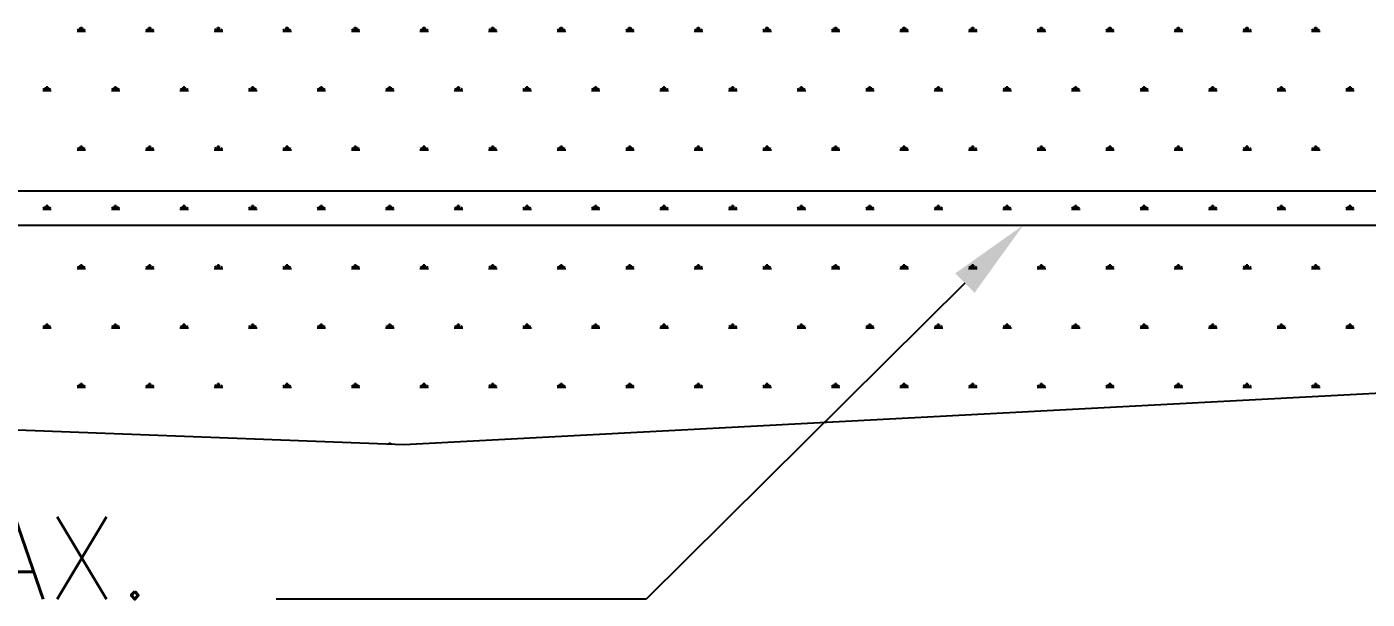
# Model space of a CAD drawing. Extents: x 0 to 23.8, y 0 to 31.4.
# Drawn here: x 8.251 to 13.137, y 14.822 to 16.909 of the extents above; entities that cross this region are included whole.
import ezdxf
from ezdxf.enums import TextEntityAlignment as Align

# ---------------------------------------------------------------- set-up
doc = ezdxf.new("R2010")
doc.units = 0
doc.header["$LTSCALE"] = 0.39999
doc.header["$MEASUREMENT"] = 0
doc.layers.get('0').update_dxf_attribs({"linetype": 'CONTINUOUS'})
doc.layers.add('DIM-TXT', color=7, linetype='CONTINUOUS')
doc.layers.add('STRCTR', color=7, linetype='CONTINUOUS')
doc.styles.add('ROMANS', font='romans', dxfattribs={"height": 0.3})

# ---------------------------------------------------------------- blocks, each defined once
blk = doc.blocks.new('*X1')
at = {"color": 0, "linetype": 'CONTINUOUS'}
for p, q in [((6.5, 17.3205), (6.5312, 17.3205)), ((6.5078, 17.3205), (6.5028, 17.3292)), ((6.5117, 17.3205), (6.5117, 17.333)), ((6.5156, 17.3205), (6.5156, 17.3361)), ((6.5195, 17.3205), (6.5195, 17.333)), ((6.5234, 17.3205), (6.5284, 17.3292)), ((6.75, 17.3205), (6.7812, 17.3205)), ((6.7578, 17.3205), (6.7528, 17.3292)), ((6.7617, 17.3205), (6.7617, 17.333)), ((6.7656, 17.3205), (6.7656, 17.3361)), ((6.7695, 17.3205), (6.7695, 17.333)), ((6.7734, 17.3205), (6.7784, 17.3292)), ((7, 17.3205), (7.0312, 17.3205)), ((7.0078, 17.3205), (7.0028, 17.3292)), ((7.0117, 17.3205), (7.0117, 17.333)), ((7.0156, 17.3205), (7.0156, 17.3361)), ((7.0195, 17.3205), (7.0195, 17.333)), ((7.0234, 17.3205), (7.0284, 17.3292)), ((7.25, 17.3205), (7.2812, 17.3205)), ((7.2578, 17.3205), (7.2528, 17.3292)), ((7.2617, 17.3205), (7.2617, 17.333)), ((7.2656, 17.3205), (7.2656, 17.3361)), ((7.2695, 17.3205), (7.2695, 17.333)), ((7.2734, 17.3205), (7.2784, 17.3292)), ((7.5, 17.3205), (7.5312, 17.3205)), ((7.5078, 17.3205), (7.5028, 17.3292)), ((7.5117, 17.3205), (7.5117, 17.333)), ((7.5156, 17.3205), (7.5156, 17.3361)), ((7.5195, 17.3205), (7.5195, 17.333)), ((7.5234, 17.3205), (7.5284, 17.3292)), ((7.75, 17.3205), (7.7812, 17.3205)), ((7.7578, 17.3205), (7.7528, 17.3292)), ((7.7617, 17.3205), (7.7617, 17.333)), ((7.7656, 17.3205), (7.7656, 17.3361)), ((7.7695, 17.3205), (7.7695, 17.333)), ((7.7734, 17.3205), (7.7784, 17.3292)), ((8, 17.3205), (8.0312, 17.3205)), ((8.0078, 17.3205), (8.0028, 17.3292)), ((8.0117, 17.3205), (8.0117, 17.333)), ((8.0156, 17.3205), (8.0156, 17.3361)), ((8.0195, 17.3205), (8.0195, 17.333)), ((8.0234, 17.3205), (8.0284, 17.3292)), ((8.25, 17.3205), (8.2812, 17.3205)), ((8.2578, 17.3205), (8.2528, 17.3292)), ((8.2617, 17.3205), (8.2617, 17.333)), ((8.2656, 17.3205), (8.2656, 17.3361)), ((8.2695, 17.3205), (8.2695, 17.333)), ((8.2734, 17.3205), (8.2784, 17.3292)), ((8.5, 17.3205), (8.5312, 17.3205)), ((8.5078, 17.3205), (8.5028, 17.3292)), ((8.5117, 17.3205), (8.5117, 17.333)), ((8.5156, 17.3205), (8.5156, 17.3361)), ((8.5195, 17.3205), (8.5195, 17.333)), ((8.5234, 17.3205), (8.5284, 17.3292)), ((8.75, 17.3205), (8.7812, 17.3205)), ((8.7578, 17.3205), (8.7528, 17.3292)), ((8.7617, 17.3205), (8.7617, 17.333)), ((8.7656, 17.3205), (8.7656, 17.3361)), ((8.7695, 17.3205), (8.7695, 17.333)), ((8.7734, 17.3205), (8.7784, 17.3292)), ((9, 17.3205), (9.0312, 17.3205)), ((9.0078, 17.3205), (9.0028, 17.3292)), ((9.0117, 17.3205), (9.0117, 17.333)), ((9.0156, 17.3205), (9.0156, 17.3361)), ((9.0195, 17.3205), (9.0195, 17.333)), ((9.0234, 17.3205), (9.0284, 17.3292)), ((9.25, 17.3205), (9.2812, 17.3205)), ((9.2578, 17.3205), (9.2528, 17.3292)), ((9.2617, 17.3205), (9.2617, 17.333)), ((9.2656, 17.3205), (9.2656, 17.3361)), ((9.2695, 17.3205), (9.2695, 17.333)), ((9.2734, 17.3205), (9.2784, 17.3292)), ((9.5, 17.3205), (9.5312, 17.3205)), ((9.5078, 17.3205), (9.5028, 17.3292)), ((9.5117, 17.3205), (9.5117, 17.333)), ((9.5156, 17.3205), (9.5156, 17.3361)), ((9.5195, 17.3205), (9.5195, 17.333)), ((9.5234, 17.3205), (9.5284, 17.3292)), ((9.75, 17.3205), (9.7812, 17.3205)), ((9.7578, 17.3205), (9.7528, 17.3292)), ((9.7617, 17.3205), (9.7617, 17.333)), ((9.7656, 17.3205), (9.7656, 17.3361)), ((9.7695, 17.3205), (9.7695, 17.333)), ((9.7734, 17.3205), (9.7784, 17.3292)), ((10, 17.3205), (10.0312, 17.3205)), ((10.0078, 17.3205), (10.0028, 17.3292)), ((10.0117, 17.3205), (10.0117, 17.333)), ((10.0156, 17.3205), (10.0156, 17.3361)), ((10.0195, 17.3205), (10.0195, 17.333)), ((10.0234, 17.3205), (10.0284, 17.3292)), ((10.25, 17.3205), (10.2812, 17.3205)), ((10.2578, 17.3205), (10.2528, 17.3292)), ((10.2617, 17.3205), (10.2617, 17.333)), ((10.2656, 17.3205), (10.2656, 17.3361)), ((10.2695, 17.3205), (10.2695, 17.333)), ((10.2734, 17.3205), (10.2784, 17.3292)), ((10.5, 17.3205), (10.5312, 17.3205)), ((10.5078, 17.3205), (10.5028, 17.3292)), ((10.5117, 17.3205), (10.5117, 17.333)), ((10.5156, 17.3205), (10.5156, 17.3361)), ((10.5195, 17.3205), (10.5195, 17.333)), ((10.5234, 17.3205), (10.5284, 17.3292)), ((10.75, 17.3205), (10.7812, 17.3205)), ((10.7578, 17.3205), (10.7528, 17.3292)), ((10.7617, 17.3205), (10.7617, 17.333)), ((10.7656, 17.3205), (10.7656, 17.3361)), ((10.7695, 17.3205), (10.7695, 17.333)), ((10.7734, 17.3205), (10.7784, 17.3292)), ((11, 17.3205), (11.0312, 17.3205)), ((11.0078, 17.3205), (11.0028, 17.3292)), ((11.0117, 17.3205), (11.0117, 17.333)), ((11.0156, 17.3205), (11.0156, 17.3361)), ((11.0195, 17.3205), (11.0195, 17.333)), ((11.0234, 17.3205), (11.0284, 17.3292)), ((6.375, 17.104), (6.4062, 17.104)), ((6.3828, 17.104), (6.3778, 17.1127)), ((6.3867, 17.104), (6.3867, 17.1165)), ((6.3906, 17.104), (6.3906, 17.1196)), ((6.3945, 17.104), (6.3945, 17.1165)), ((6.3984, 17.104), (6.4034, 17.1127)), ((6.625, 17.104), (6.6562, 17.104)), ((6.6328, 17.104), (6.6278, 17.1127)), ((6.6367, 17.104), (6.6367, 17.1165)), ((6.6406, 17.104), (6.6406, 17.1196)), ((6.6445, 17.104), (6.6445, 17.1165)), ((6.6484, 17.104), (6.6534, 17.1127)), ((6.875, 17.104), (6.9062, 17.104)), ((6.8828, 17.104), (6.8778, 17.1127)), ((6.8867, 17.104), (6.8867, 17.1165)), ((6.8906, 17.104), (6.8906, 17.1196)), ((6.8945, 17.104), (6.8945, 17.1165)), ((6.8984, 17.104), (6.9034, 17.1127)), ((7.125, 17.104), (7.1562, 17.104)), ((7.1328, 17.104), (7.1278, 17.1127)), ((7.1367, 17.104), (7.1367, 17.1165)), ((7.1406, 17.104), (7.1406, 17.1196)), ((7.1445, 17.104), (7.1445, 17.1165)), ((7.1484, 17.104), (7.1534, 17.1127)), ((7.375, 17.104), (7.4062, 17.104)), ((7.3828, 17.104), (7.3778, 17.1127)), ((7.3867, 17.104), (7.3867, 17.1165)), ((7.3906, 17.104), (7.3906, 17.1196)), ((7.3945, 17.104), (7.3945, 17.1165)), ((7.3984, 17.104), (7.4034, 17.1127)), ((7.625, 17.104), (7.6562, 17.104)), ((7.6328, 17.104), (7.6278, 17.1127)), ((7.6367, 17.104), (7.6367, 17.1165)), ((7.6406, 17.104), (7.6406, 17.1196)), ((7.6445, 17.104), (7.6445, 17.1165)), ((7.6484, 17.104), (7.6534, 17.1127)), ((7.875, 17.104), (7.9062, 17.104)), ((7.8828, 17.104), (7.8778, 17.1127)), ((7.8867, 17.104), (7.8867, 17.1165)), ((7.8906, 17.104), (7.8906, 17.1196)), ((7.8945, 17.104), (7.8945, 17.1165)), ((7.8984, 17.104), (7.9034, 17.1127)), ((8.125, 17.104), (8.1562, 17.104)), ((8.1328, 17.104), (8.1278, 17.1127)), ((8.1367, 17.104), (8.1367, 17.1165)), ((8.1406, 17.104), (8.1406, 17.1196)), ((8.1445, 17.104), (8.1445, 17.1165)), ((8.1484, 17.104), (8.1534, 17.1127)), ((8.375, 17.104), (8.4062, 17.104)), ((8.3828, 17.104), (8.3778, 17.1127)), ((8.3867, 17.104), (8.3867, 17.1165)), ((8.3906, 17.104), (8.3906, 17.1196)), ((8.3945, 17.104), (8.3945, 17.1165)), ((8.3984, 17.104), (8.4034, 17.1127)), ((8.625, 17.104), (8.6562, 17.104)), ((8.6328, 17.104), (8.6278, 17.1127)), ((8.6367, 17.104), (8.6367, 17.1165)), ((8.6406, 17.104), (8.6406, 17.1196)), ((8.6445, 17.104), (8.6445, 17.1165)), ((8.6484, 17.104), (8.6534, 17.1127)), ((8.875, 17.104), (8.9062, 17.104)), ((8.8828, 17.104), (8.8778, 17.1127)), ((8.8867, 17.104), (8.8867, 17.1165)), ((8.8906, 17.104), (8.8906, 17.1196)), ((8.8945, 17.104), (8.8945, 17.1165)), ((8.8984, 17.104), (8.9034, 17.1127)), ((9.125, 17.104), (9.1562, 17.104)), ((9.1328, 17.104), (9.1278, 17.1127)), ((9.1367, 17.104), (9.1367, 17.1165)), ((9.1406, 17.104), (9.1406, 17.1196)), ((9.1445, 17.104), (9.1445, 17.1165)), ((9.1484, 17.104), (9.1534, 17.1127)), ((9.375, 17.104), (9.4062, 17.104)), ((9.3828, 17.104), (9.3778, 17.1127)), ((9.3867, 17.104), (9.3867, 17.1165)), ((9.3906, 17.104), (9.3906, 17.1196)), ((9.3945, 17.104), (9.3945, 17.1165)), ((9.3984, 17.104), (9.4034, 17.1127)), ((9.625, 17.104), (9.6562, 17.104)), ((9.6328, 17.104), (9.6278, 17.1127)), ((9.6367, 17.104), (9.6367, 17.1165)), ((9.6406, 17.104), (9.6406, 17.1196)), ((9.6445, 17.104), (9.6445, 17.1165)), ((9.6484, 17.104), (9.6534, 17.1127)), ((9.875, 17.104), (9.9062, 17.104)), ((9.8828, 17.104), (9.8778, 17.1127)), ((9.8867, 17.104), (9.8867, 17.1165)), ((9.8906, 17.104), (9.8906, 17.1196)), ((9.8945, 17.104), (9.8945, 17.1165)), ((9.8984, 17.104), (9.9034, 17.1127)), ((10.125, 17.104), (10.1562, 17.104)), ((10.1328, 17.104), (10.1278, 17.1127)), ((10.1367, 17.104), (10.1367, 17.1165)), ((10.1406, 17.104), (10.1406, 17.1196)), ((10.1445, 17.104), (10.1445, 17.1165)), ((10.1484, 17.104), (10.1534, 17.1127)), ((10.375, 17.104), (10.4062, 17.104)), ((10.3828, 17.104), (10.3778, 17.1127)), ((10.3867, 17.104), (10.3867, 17.1165)), ((10.3906, 17.104), (10.3906, 17.1196)), ((10.3945, 17.104), (10.3945, 17.1165)), ((10.3984, 17.104), (10.4034, 17.1127)), ((10.625, 17.104), (10.6562, 17.104)), ((10.6328, 17.104), (10.6278, 17.1127)), ((10.6367, 17.104), (10.6367, 17.1165)), ((10.6406, 17.104), (10.6406, 17.1196)), ((10.6445, 17.104), (10.6445, 17.1165)), ((10.6484, 17.104), (10.6534, 17.1127)), ((10.875, 17.104), (10.9062, 17.104)), ((10.8828, 17.104), (10.8778, 17.1127)), ((10.8867, 17.104), (10.8867, 17.1165)), ((10.8906, 17.104), (10.8906, 17.1196)), ((10.8945, 17.104), (10.8945, 17.1165)), ((10.8984, 17.104), (10.9034, 17.1127)), ((11.125, 17.104), (11.1562, 17.104)), ((11.1328, 17.104), (11.1278, 17.1127)), ((11.1367, 17.104), (11.1367, 17.1165)), ((11.1406, 17.104), (11.1406, 17.1196)), ((11.1445, 17.104), (11.1445, 17.1165)), ((11.1484, 17.104), (11.1534, 17.1127)), ((6.5, 16.8875), (6.5312, 16.8875)), ((6.5078, 16.8875), (6.5028, 16.8962)), ((6.5117, 16.8875), (6.5117, 16.9)), ((6.5156, 16.8875), (6.5156, 16.9031)), ((6.5195, 16.8875), (6.5195, 16.9)), ((6.5234, 16.8875), (6.5284, 16.8962)), ((6.75, 16.8875), (6.7812, 16.8875)), ((6.7578, 16.8875), (6.7528, 16.8962)), ((6.7617, 16.8875), (6.7617, 16.9)), ((6.7656, 16.8875), (6.7656, 16.9031)), ((6.7695, 16.8875), (6.7695, 16.9)), ((6.7734, 16.8875), (6.7784, 16.8962)), ((7, 16.8875), (7.0312, 16.8875)), ((7.0078, 16.8875), (7.0028, 16.8962)), ((7.0117, 16.8875), (7.0117, 16.9)), ((7.0156, 16.8875), (7.0156, 16.9031)), ((7.0195, 16.8875), (7.0195, 16.9)), ((7.0234, 16.8875), (7.0284, 16.8962)), ((7.25, 16.8875), (7.2812, 16.8875)), ((7.2578, 16.8875), (7.2528, 16.8962)), ((7.2617, 16.8875), (7.2617, 16.9)), ((7.2656, 16.8875), (7.2656, 16.9031)), ((7.2695, 16.8875), (7.2695, 16.9)), ((7.2734, 16.8875), (7.2784, 16.8962)), ((7.5, 16.8875), (7.5312, 16.8875)), ((7.5078, 16.8875), (7.5028, 16.8962)), ((7.5117, 16.8875), (7.5117, 16.9)), ((7.5156, 16.8875), (7.5156, 16.9031)), ((7.5195, 16.8875), (7.5195, 16.9)), ((7.5234, 16.8875), (7.5284, 16.8962)), ((7.75, 16.8875), (7.7812, 16.8875)), ((7.7578, 16.8875), (7.7528, 16.8962)), ((7.7617, 16.8875), (7.7617, 16.9)), ((7.7656, 16.8875), (7.7656, 16.9031)), ((7.7695, 16.8875), (7.7695, 16.9)), ((7.7734, 16.8875), (7.7784, 16.8962)), ((8, 16.8875), (8.0312, 16.8875)), ((8.0078, 16.8875), (8.0028, 16.8962)), ((8.0117, 16.8875), (8.0117, 16.9)), ((8.0156, 16.8875), (8.0156, 16.9031)), ((8.0195, 16.8875), (8.0195, 16.9)), ((8.0234, 16.8875), (8.0284, 16.8962)), ((8.25, 16.8875), (8.2812, 16.8875)), ((8.2578, 16.8875), (8.2528, 16.8962)), ((8.2617, 16.8875), (8.2617, 16.9)), ((8.2656, 16.8875), (8.2656, 16.9031)), ((8.2695, 16.8875), (8.2695, 16.9)), ((8.2734, 16.8875), (8.2784, 16.8962)), ((8.5, 16.8875), (8.5312, 16.8875)), ((8.5078, 16.8875), (8.5028, 16.8962)), ((8.5117, 16.8875), (8.5117, 16.9)), ((8.5156, 16.8875), (8.5156, 16.9031)), ((8.5195, 16.8875), (8.5195, 16.9)), ((8.5234, 16.8875), (8.5284, 16.8962)), ((8.75, 16.8875), (8.7812, 16.8875)), ((8.7578, 16.8875), (8.7528, 16.8962)), ((8.7617, 16.8875), (8.7617, 16.9)), ((8.7656, 16.8875), (8.7656, 16.9031)), ((8.7695, 16.8875), (8.7695, 16.9)), ((8.7734, 16.8875), (8.7784, 16.8962)), ((9, 16.8875), (9.0312, 16.8875)), ((9.0078, 16.8875), (9.0028, 16.8962)), ((9.0117, 16.8875), (9.0117, 16.9)), ((9.0156, 16.8875), (9.0156, 16.9031)), ((9.0195, 16.8875), (9.0195, 16.9)), ((9.0234, 16.8875), (9.0284, 16.8962)), ((9.25, 16.8875), (9.2812, 16.8875)), ((9.2578, 16.8875), (9.2528, 16.8962)), ((9.2617, 16.8875), (9.2617, 16.9)), ((9.2656, 16.8875), (9.2656, 16.9031)), ((9.2695, 16.8875), (9.2695, 16.9)), ((9.2734, 16.8875), (9.2784, 16.8962)), ((9.5, 16.8875), (9.5312, 16.8875)), ((9.5078, 16.8875), (9.5028, 16.8962)), ((9.5117, 16.8875), (9.5117, 16.9)), ((9.5156, 16.8875), (9.5156, 16.9031)), ((9.5195, 16.8875), (9.5195, 16.9)), ((9.5234, 16.8875), (9.5284, 16.8962)), ((9.75, 16.8875), (9.7812, 16.8875)), ((9.7578, 16.8875), (9.7528, 16.8962)), ((9.7617, 16.8875), (9.7617, 16.9)), ((9.7656, 16.8875), (9.7656, 16.9031)), ((9.7695, 16.8875), (9.7695, 16.9)), ((9.7734, 16.8875), (9.7784, 16.8962)), ((10, 16.8875), (10.0312, 16.8875)), ((10.0078, 16.8875), (10.0028, 16.8962)), ((10.0117, 16.8875), (10.0117, 16.9)), ((10.0156, 16.8875), (10.0156, 16.9031)), ((10.0195, 16.8875), (10.0195, 16.9)), ((10.0234, 16.8875), (10.0284, 16.8962)), ((10.25, 16.8875), (10.2812, 16.8875)), ((10.2578, 16.8875), (10.2528, 16.8962)), ((10.2617, 16.8875), (10.2617, 16.9)), ((10.2656, 16.8875), (10.2656, 16.9031)), ((10.2695, 16.8875), (10.2695, 16.9)), ((10.2734, 16.8875), (10.2784, 16.8962)), ((10.5, 16.8875), (10.5312, 16.8875)), ((10.5078, 16.8875), (10.5028, 16.8962)), ((10.5117, 16.8875), (10.5117, 16.9)), ((10.5156, 16.8875), (10.5156, 16.9031)), ((10.5195, 16.8875), (10.5195, 16.9)), ((10.5234, 16.8875), (10.5284, 16.8962)), ((10.75, 16.8875), (10.7812, 16.8875)), ((10.7578, 16.8875), (10.7528, 16.8962)), ((10.7617, 16.8875), (10.7617, 16.9)), ((10.7656, 16.8875), (10.7656, 16.9031)), ((10.7695, 16.8875), (10.7695, 16.9)), ((10.7734, 16.8875), (10.7784, 16.8962)), ((11, 16.8875), (11.0312, 16.8875)), ((11.0078, 16.8875), (11.0028, 16.8962)), ((11.0117, 16.8875), (11.0117, 16.9)), ((11.0156, 16.8875), (11.0156, 16.9031)), ((11.0195, 16.8875), (11.0195, 16.9)), ((11.0234, 16.8875), (11.0284, 16.8962)), ((6.375, 16.671), (6.4062, 16.671)), ((6.3828, 16.671), (6.3778, 16.6796)), ((6.3867, 16.671), (6.3867, 16.6835)), ((6.3906, 16.671), (6.3906, 16.6866)), ((6.3945, 16.671), (6.3945, 16.6835)), ((6.3984, 16.671), (6.4034, 16.6796)), ((6.625, 16.671), (6.6562, 16.671)), ((6.6328, 16.671), (6.6278, 16.6796)), ((6.6367, 16.671), (6.6367, 16.6835)), ((6.6406, 16.671), (6.6406, 16.6866)), ((6.6445, 16.671), (6.6445, 16.6835)), ((6.6484, 16.671), (6.6534, 16.6796)), ((6.875, 16.671), (6.9062, 16.671)), ((6.8828, 16.671), (6.8778, 16.6796)), ((6.8867, 16.671), (6.8867, 16.6835)), ((6.8906, 16.671), (6.8906, 16.6866)), ((6.8945, 16.671), (6.8945, 16.6835)), ((6.8984, 16.671), (6.9034, 16.6796)), ((7.125, 16.671), (7.1562, 16.671)), ((7.1328, 16.671), (7.1278, 16.6796)), ((7.1367, 16.671), (7.1367, 16.6835)), ((7.1406, 16.671), (7.1406, 16.6866)), ((7.1445, 16.671), (7.1445, 16.6835)), ((7.1484, 16.671), (7.1534, 16.6796)), ((7.375, 16.671), (7.4062, 16.671)), ((7.3828, 16.671), (7.3778, 16.6796)), ((7.3867, 16.671), (7.3867, 16.6835)), ((7.3906, 16.671), (7.3906, 16.6866)), ((7.3945, 16.671), (7.3945, 16.6835)), ((7.3984, 16.671), (7.4034, 16.6796)), ((7.625, 16.671), (7.6562, 16.671)), ((7.6328, 16.671), (7.6278, 16.6796)), ((7.6367, 16.671), (7.6367, 16.6835)), ((7.6406, 16.671), (7.6406, 16.6866)), ((7.6445, 16.671), (7.6445, 16.6835)), ((7.6484, 16.671), (7.6534, 16.6796)), ((7.875, 16.671), (7.9062, 16.671)), ((7.8828, 16.671), (7.8778, 16.6796)), ((7.8867, 16.671), (7.8867, 16.6835)), ((7.8906, 16.671), (7.8906, 16.6866)), ((7.8945, 16.671), (7.8945, 16.6835)), ((7.8984, 16.671), (7.9034, 16.6796)), ((8.125, 16.671), (8.1562, 16.671)), ((8.1328, 16.671), (8.1278, 16.6796)), ((8.1367, 16.671), (8.1367, 16.6835)), ((8.1406, 16.671), (8.1406, 16.6866)), ((8.1445, 16.671), (8.1445, 16.6835)), ((8.1484, 16.671), (8.1534, 16.6796)), ((8.375, 16.671), (8.4062, 16.671)), ((8.3828, 16.671), (8.3778, 16.6796)), ((8.3867, 16.671), (8.3867, 16.6835)), ((8.3906, 16.671), (8.3906, 16.6866)), ((8.3945, 16.671), (8.3945, 16.6835)), ((8.3984, 16.671), (8.4034, 16.6796)), ((8.625, 16.671), (8.6562, 16.671)), ((8.6328, 16.671), (8.6278, 16.6796)), ((8.6367, 16.671), (8.6367, 16.6835)), ((8.6406, 16.671), (8.6406, 16.6866)), ((8.6445, 16.671), (8.6445, 16.6835)), ((8.6484, 16.671), (8.6534, 16.6796)), ((8.875, 16.671), (8.9062, 16.671)), ((8.8828, 16.671), (8.8778, 16.6796)), ((8.8867, 16.671), (8.8867, 16.6835)), ((8.8906, 16.671), (8.8906, 16.6866)), ((8.8945, 16.671), (8.8945, 16.6835)), ((8.8984, 16.671), (8.9034, 16.6796)), ((9.125, 16.671), (9.1562, 16.671)), ((9.1328, 16.671), (9.1278, 16.6796)), ((9.1367, 16.671), (9.1367, 16.6835)), ((9.1406, 16.671), (9.1406, 16.6866)), ((9.1445, 16.671), (9.1445, 16.6835)), ((9.1484, 16.671), (9.1534, 16.6796)), ((9.375, 16.671), (9.4062, 16.671)), ((9.3828, 16.671), (9.3778, 16.6796)), ((9.3867, 16.671), (9.3867, 16.6835)), ((9.3906, 16.671), (9.3906, 16.6866)), ((9.3945, 16.671), (9.3945, 16.6835)), ((9.3984, 16.671), (9.4034, 16.6796)), ((9.625, 16.671), (9.6562, 16.671)), ((9.6328, 16.671), (9.6278, 16.6796)), ((9.6367, 16.671), (9.6367, 16.6835)), ((9.6406, 16.671), (9.6406, 16.6866)), ((9.6445, 16.671), (9.6445, 16.6835)), ((9.6484, 16.671), (9.6534, 16.6796)), ((9.875, 16.671), (9.9062, 16.671)), ((9.8828, 16.671), (9.8778, 16.6796)), ((9.8867, 16.671), (9.8867, 16.6835)), ((9.8906, 16.671), (9.8906, 16.6866)), ((9.8945, 16.671), (9.8945, 16.6835)), ((9.8984, 16.671), (9.9034, 16.6796)), ((10.125, 16.671), (10.1562, 16.671)), ((10.1328, 16.671), (10.1278, 16.6796)), ((10.1367, 16.671), (10.1367, 16.6835)), ((10.1406, 16.671), (10.1406, 16.6866)), ((10.1445, 16.671), (10.1445, 16.6835)), ((10.1484, 16.671), (10.1534, 16.6796)), ((10.375, 16.671), (10.4062, 16.671)), ((10.3828, 16.671), (10.3778, 16.6796)), ((10.3867, 16.671), (10.3867, 16.6835)), ((10.3906, 16.671), (10.3906, 16.6866)), ((10.3945, 16.671), (10.3945, 16.6835)), ((10.3984, 16.671), (10.4034, 16.6796)), ((10.625, 16.671), (10.6562, 16.671)), ((10.6328, 16.671), (10.6278, 16.6796)), ((10.6367, 16.671), (10.6367, 16.6835)), ((10.6406, 16.671), (10.6406, 16.6866)), ((10.6445, 16.671), (10.6445, 16.6835)), ((10.6484, 16.671), (10.6534, 16.6796)), ((10.875, 16.671), (10.9062, 16.671)), ((10.8828, 16.671), (10.8778, 16.6796)), ((10.8867, 16.671), (10.8867, 16.6835)), ((10.8906, 16.671), (10.8906, 16.6866)), ((10.8945, 16.671), (10.8945, 16.6835)), ((10.8984, 16.671), (10.9034, 16.6796)), ((11.125, 16.671), (11.1562, 16.671)), ((11.1328, 16.671), (11.1278, 16.6796)), ((11.1367, 16.671), (11.1367, 16.6835)), ((11.1406, 16.671), (11.1406, 16.6866)), ((11.1445, 16.671), (11.1445, 16.6835)), ((11.1484, 16.671), (11.1534, 16.6796)), ((6.5117, 16.4545), (6.5117, 16.467)), ((6.5156, 16.4545), (6.5156, 16.4701)), ((6.5195, 16.4545), (6.5195, 16.467)), ((6.7617, 16.4545), (6.7617, 16.467)), ((6.7656, 16.4545), (6.7656, 16.4701)), ((6.7695, 16.4545), (6.7695, 16.467)), ((7.0117, 16.4545), (7.0117, 16.467)), ((7.0156, 16.4545), (7.0156, 16.4701)), ((7.0195, 16.4545), (7.0195, 16.467)), ((7.2617, 16.4545), (7.2617, 16.467)), ((7.2656, 16.4545), (7.2656, 16.4701)), ((7.2695, 16.4545), (7.2695, 16.467)), ((7.5117, 16.4545), (7.5117, 16.467)), ((7.5156, 16.4545), (7.5156, 16.4701)), ((7.5195, 16.4545), (7.5195, 16.467)), ((7.7617, 16.4545), (7.7617, 16.467)), ((7.7656, 16.4545), (7.7656, 16.4701)), ((7.7695, 16.4545), (7.7695, 16.467)), ((8.0117, 16.4545), (8.0117, 16.467)), ((8.0156, 16.4545), (8.0156, 16.4701)), ((8.0195, 16.4545), (8.0195, 16.467)), ((8.2617, 16.4545), (8.2617, 16.467)), ((8.2656, 16.4545), (8.2656, 16.4701)), ((8.2695, 16.4545), (8.2695, 16.467)), ((8.5117, 16.4545), (8.5117, 16.467)), ((8.5156, 16.4545), (8.5156, 16.4701)), ((8.5195, 16.4545), (8.5195, 16.467)), ((8.7617, 16.4545), (8.7617, 16.467)), ((8.7656, 16.4545), (8.7656, 16.4701)), ((8.7695, 16.4545), (8.7695, 16.467)), ((9.0117, 16.4545), (9.0117, 16.467)), ((9.0156, 16.4545), (9.0156, 16.4701)), ((9.0195, 16.4545), (9.0195, 16.467)), ((9.2617, 16.4545), (9.2617, 16.467)), ((9.2656, 16.4545), (9.2656, 16.4701)), ((9.2695, 16.4545), (9.2695, 16.467)), ((9.5117, 16.4545), (9.5117, 16.467)), ((9.5156, 16.4545), (9.5156, 16.4701)), ((9.5195, 16.4545), (9.5195, 16.467)), ((9.7617, 16.4545), (9.7617, 16.467)), ((9.7656, 16.4545), (9.7656, 16.4701)), ((9.7695, 16.4545), (9.7695, 16.467)), ((10.0117, 16.4545), (10.0117, 16.467)), ((10.0156, 16.4545), (10.0156, 16.4701)), ((10.0195, 16.4545), (10.0195, 16.467)), ((10.2617, 16.4545), (10.2617, 16.467)), ((10.2656, 16.4545), (10.2656, 16.4701)), ((10.2695, 16.4545), (10.2695, 16.467)), ((10.5117, 16.4545), (10.5117, 16.467)), ((10.5156, 16.4545), (10.5156, 16.4701)), ((10.5195, 16.4545), (10.5195, 16.467)), ((10.7617, 16.4545), (10.7617, 16.467)), ((10.7656, 16.4545), (10.7656, 16.4701)), ((10.7695, 16.4545), (10.7695, 16.467)), ((11.0117, 16.4545), (11.0117, 16.467)), ((11.0156, 16.4545), (11.0156, 16.4701)), ((11.0195, 16.4545), (11.0195, 16.467)), ((6.5, 16.4545), (6.5312, 16.4545)), ((6.5078, 16.4545), (6.5028, 16.4631)), ((6.5234, 16.4545), (6.5284, 16.4631)), ((6.75, 16.4545), (6.7812, 16.4545)), ((6.7578, 16.4545), (6.7528, 16.4631)), ((6.7734, 16.4545), (6.7784, 16.4631)), ((7, 16.4545), (7.0312, 16.4545)), ((7.0078, 16.4545), (7.0028, 16.4631)), ((7.0234, 16.4545), (7.0284, 16.4631)), ((7.25, 16.4545), (7.2812, 16.4545)), ((7.2578, 16.4545), (7.2528, 16.4631)), ((7.2734, 16.4545), (7.2784, 16.4631)), ((7.5, 16.4545), (7.5312, 16.4545)), ((7.5078, 16.4545), (7.5028, 16.4631)), ((7.5234, 16.4545), (7.5284, 16.4631)), ((7.75, 16.4545), (7.7812, 16.4545)), ((7.7578, 16.4545), (7.7528, 16.4631)), ((7.7734, 16.4545), (7.7784, 16.4631)), ((8, 16.4545), (8.0312, 16.4545)), ((8.0078, 16.4545), (8.0028, 16.4631)), ((8.0234, 16.4545), (8.0284, 16.4631)), ((8.25, 16.4545), (8.2812, 16.4545)), ((8.2578, 16.4545), (8.2528, 16.4631)), ((8.2734, 16.4545), (8.2784, 16.4631)), ((8.5, 16.4545), (8.5312, 16.4545)), ((8.5078, 16.4545), (8.5028, 16.4631)), ((8.5234, 16.4545), (8.5284, 16.4631)), ((8.75, 16.4545), (8.7812, 16.4545)), ((8.7578, 16.4545), (8.7528, 16.4631)), ((8.7734, 16.4545), (8.7784, 16.4631)), ((9, 16.4545), (9.0312, 16.4545)), ((9.0078, 16.4545), (9.0028, 16.4631)), ((9.0234, 16.4545), (9.0284, 16.4631)), ((9.25, 16.4545), (9.2812, 16.4545)), ((9.2578, 16.4545), (9.2528, 16.4631)), ((9.2734, 16.4545), (9.2784, 16.4631)), ((9.5, 16.4545), (9.5312, 16.4545)), ((9.5078, 16.4545), (9.5028, 16.4631)), ((9.5234, 16.4545), (9.5284, 16.4631)), ((9.75, 16.4545), (9.7812, 16.4545)), ((9.7578, 16.4545), (9.7528, 16.4631)), ((9.7734, 16.4545), (9.7784, 16.4631)), ((10, 16.4545), (10.0312, 16.4545)), ((10.0078, 16.4545), (10.0028, 16.4631)), ((10.0234, 16.4545), (10.0284, 16.4631)), ((10.25, 16.4545), (10.2812, 16.4545)), ((10.2578, 16.4545), (10.2528, 16.4631)), ((10.2734, 16.4545), (10.2784, 16.4631)), ((10.5, 16.4545), (10.5312, 16.4545)), ((10.5078, 16.4545), (10.5028, 16.4631)), ((10.5234, 16.4545), (10.5284, 16.4631)), ((10.75, 16.4545), (10.7812, 16.4545)), ((10.7578, 16.4545), (10.7528, 16.4631)), ((10.7734, 16.4545), (10.7784, 16.4631)), ((11, 16.4545), (11.0312, 16.4545)), ((11.0078, 16.4545), (11.0028, 16.4631)), ((11.0234, 16.4545), (11.0284, 16.4631)), ((6.375, 16.238), (6.4062, 16.238)), ((6.3828, 16.238), (6.3778, 16.2466)), ((6.3867, 16.238), (6.3867, 16.2505)), ((6.3906, 16.238), (6.3906, 16.2536)), ((6.3945, 16.238), (6.3945, 16.2505)), ((6.3984, 16.238), (6.4034, 16.2466)), ((6.625, 16.238), (6.6562, 16.238)), ((6.6328, 16.238), (6.6278, 16.2466)), ((6.6367, 16.238), (6.6367, 16.2505)), ((6.6406, 16.238), (6.6406, 16.2536)), ((6.6445, 16.238), (6.6445, 16.2505)), ((6.6484, 16.238), (6.6534, 16.2466)), ((6.875, 16.238), (6.9062, 16.238)), ((6.8828, 16.238), (6.8778, 16.2466)), ((6.8867, 16.238), (6.8867, 16.2505)), ((6.8906, 16.238), (6.8906, 16.2536)), ((6.8945, 16.238), (6.8945, 16.2505)), ((6.8984, 16.238), (6.9034, 16.2466)), ((7.125, 16.238), (7.1562, 16.238)), ((7.1328, 16.238), (7.1278, 16.2466)), ((7.1367, 16.238), (7.1367, 16.2505)), ((7.1406, 16.238), (7.1406, 16.2536)), ((7.1445, 16.238), (7.1445, 16.2505)), ((7.1484, 16.238), (7.1534, 16.2466)), ((7.375, 16.238), (7.4062, 16.238)), ((7.3828, 16.238), (7.3778, 16.2466)), ((7.3867, 16.238), (7.3867, 16.2505)), ((7.3906, 16.238), (7.3906, 16.2536)), ((7.3945, 16.238), (7.3945, 16.2505)), ((7.3984, 16.238), (7.4034, 16.2466)), ((7.625, 16.238), (7.6562, 16.238)), ((7.6328, 16.238), (7.6278, 16.2466)), ((7.6367, 16.238), (7.6367, 16.2505)), ((7.6406, 16.238), (7.6406, 16.2536)), ((7.6445, 16.238), (7.6445, 16.2505)), ((7.6484, 16.238), (7.6534, 16.2466)), ((7.875, 16.238), (7.9062, 16.238)), ((7.8828, 16.238), (7.8778, 16.2466)), ((7.8867, 16.238), (7.8867, 16.2505)), ((7.8906, 16.238), (7.8906, 16.2536)), ((7.8945, 16.238), (7.8945, 16.2505)), ((7.8984, 16.238), (7.9034, 16.2466)), ((8.125, 16.238), (8.1562, 16.238)), ((8.1328, 16.238), (8.1278, 16.2466)), ((8.1367, 16.238), (8.1367, 16.2505)), ((8.1406, 16.238), (8.1406, 16.2536)), ((8.1445, 16.238), (8.1445, 16.2505)), ((8.1484, 16.238), (8.1534, 16.2466)), ((8.375, 16.238), (8.4062, 16.238)), ((8.3828, 16.238), (8.3778, 16.2466)), ((8.3867, 16.238), (8.3867, 16.2505)), ((8.3906, 16.238), (8.3906, 16.2536)), ((8.3945, 16.238), (8.3945, 16.2505)), ((8.3984, 16.238), (8.4034, 16.2466)), ((8.625, 16.238), (8.6562, 16.238)), ((8.6328, 16.238), (8.6278, 16.2466)), ((8.6367, 16.238), (8.6367, 16.2505)), ((8.6406, 16.238), (8.6406, 16.2536)), ((8.6445, 16.238), (8.6445, 16.2505)), ((8.6484, 16.238), (8.6534, 16.2466)), ((8.875, 16.238), (8.9062, 16.238)), ((8.8828, 16.238), (8.8778, 16.2466)), ((8.8867, 16.238), (8.8867, 16.2505)), ((8.8906, 16.238), (8.8906, 16.2536)), ((8.8945, 16.238), (8.8945, 16.2505)), ((8.8984, 16.238), (8.9034, 16.2466)), ((9.125, 16.238), (9.1562, 16.238)), ((9.1328, 16.238), (9.1278, 16.2466)), ((9.1367, 16.238), (9.1367, 16.2505)), ((9.1406, 16.238), (9.1406, 16.2536)), ((9.1445, 16.238), (9.1445, 16.2505)), ((9.1484, 16.238), (9.1534, 16.2466)), ((9.375, 16.238), (9.4062, 16.238)), ((9.3828, 16.238), (9.3778, 16.2466)), ((9.3867, 16.238), (9.3867, 16.2505)), ((9.3906, 16.238), (9.3906, 16.2536)), ((9.3945, 16.238), (9.3945, 16.2505)), ((9.3984, 16.238), (9.4034, 16.2466)), ((9.625, 16.238), (9.6562, 16.238)), ((9.6328, 16.238), (9.6278, 16.2466)), ((9.6367, 16.238), (9.6367, 16.2505)), ((9.6406, 16.238), (9.6406, 16.2536)), ((9.6445, 16.238), (9.6445, 16.2505)), ((9.6484, 16.238), (9.6534, 16.2466)), ((9.875, 16.238), (9.9062, 16.238)), ((9.8828, 16.238), (9.8778, 16.2466)), ((9.8867, 16.238), (9.8867, 16.2505)), ((9.8906, 16.238), (9.8906, 16.2536)), ((9.8945, 16.238), (9.8945, 16.2505)), ((9.8984, 16.238), (9.9034, 16.2466)), ((10.125, 16.238), (10.1562, 16.238)), ((10.1328, 16.238), (10.1278, 16.2466)), ((10.1367, 16.238), (10.1367, 16.2505)), ((10.1406, 16.238), (10.1406, 16.2536)), ((10.1445, 16.238), (10.1445, 16.2505)), ((10.1484, 16.238), (10.1534, 16.2466)), ((10.375, 16.238), (10.4062, 16.238)), ((10.3828, 16.238), (10.3778, 16.2466)), ((10.3867, 16.238), (10.3867, 16.2505)), ((10.3906, 16.238), (10.3906, 16.2536)), ((10.3945, 16.238), (10.3945, 16.2505)), ((10.3984, 16.238), (10.4034, 16.2466)), ((10.625, 16.238), (10.6562, 16.238)), ((10.6328, 16.238), (10.6278, 16.2466)), ((10.6367, 16.238), (10.6367, 16.2505)), ((10.6406, 16.238), (10.6406, 16.2536)), ((10.6445, 16.238), (10.6445, 16.2505)), ((10.6484, 16.238), (10.6534, 16.2466)), ((10.875, 16.238), (10.9062, 16.238)), ((10.8828, 16.238), (10.8778, 16.2466)), ((10.8867, 16.238), (10.8867, 16.2505)), ((10.8906, 16.238), (10.8906, 16.2536)), ((10.8945, 16.238), (10.8945, 16.2505)), ((10.8984, 16.238), (10.9034, 16.2466)), ((11.125, 16.238), (11.1562, 16.238)), ((11.1328, 16.238), (11.1278, 16.2466)), ((11.1367, 16.238), (11.1367, 16.2505)), ((11.1406, 16.238), (11.1406, 16.2536)), ((11.1445, 16.238), (11.1445, 16.2505)), ((11.1484, 16.238), (11.1534, 16.2466)), ((6.5078, 16.0215), (6.5028, 16.0301)), ((6.5117, 16.0215), (6.5117, 16.034)), ((6.5156, 16.0215), (6.5156, 16.0371)), ((6.5195, 16.0215), (6.5195, 16.034)), ((6.5234, 16.0215), (6.5284, 16.0301)), ((6.7578, 16.0215), (6.7528, 16.0301)), ((6.7617, 16.0215), (6.7617, 16.034)), ((6.7656, 16.0215), (6.7656, 16.0371)), ((6.7695, 16.0215), (6.7695, 16.034)), ((6.7734, 16.0215), (6.7784, 16.0301)), ((7.0078, 16.0215), (7.0028, 16.0301)), ((7.0117, 16.0215), (7.0117, 16.034)), ((7.0156, 16.0215), (7.0156, 16.0371)), ((7.0195, 16.0215), (7.0195, 16.034)), ((7.0234, 16.0215), (7.0284, 16.0301)), ((7.2578, 16.0215), (7.2528, 16.0301)), ((7.2617, 16.0215), (7.2617, 16.034)), ((7.2656, 16.0215), (7.2656, 16.0371)), ((7.2695, 16.0215), (7.2695, 16.034)), ((7.2734, 16.0215), (7.2784, 16.0301)), ((7.5078, 16.0215), (7.5028, 16.0301)), ((7.5117, 16.0215), (7.5117, 16.034)), ((7.5156, 16.0215), (7.5156, 16.0371)), ((7.5195, 16.0215), (7.5195, 16.034)), ((7.5234, 16.0215), (7.5284, 16.0301)), ((7.7578, 16.0215), (7.7528, 16.0301)), ((7.7617, 16.0215), (7.7617, 16.034)), ((7.7656, 16.0215), (7.7656, 16.0371)), ((7.7695, 16.0215), (7.7695, 16.034)), ((7.7734, 16.0215), (7.7784, 16.0301)), ((8.0078, 16.0215), (8.0028, 16.0301)), ((8.0117, 16.0215), (8.0117, 16.034)), ((8.0156, 16.0215), (8.0156, 16.0371)), ((8.0195, 16.0215), (8.0195, 16.034)), ((8.0234, 16.0215), (8.0284, 16.0301)), ((8.2578, 16.0215), (8.2528, 16.0301)), ((8.2617, 16.0215), (8.2617, 16.034)), ((8.2656, 16.0215), (8.2656, 16.0371)), ((8.2695, 16.0215), (8.2695, 16.034)), ((8.2734, 16.0215), (8.2784, 16.0301)), ((8.5078, 16.0215), (8.5028, 16.0301)), ((8.5117, 16.0215), (8.5117, 16.034)), ((8.5156, 16.0215), (8.5156, 16.0371)), ((8.5195, 16.0215), (8.5195, 16.034)), ((8.5234, 16.0215), (8.5284, 16.0301)), ((8.7578, 16.0215), (8.7528, 16.0301)), ((8.7617, 16.0215), (8.7617, 16.034)), ((8.7656, 16.0215), (8.7656, 16.0371)), ((8.7695, 16.0215), (8.7695, 16.034)), ((8.7734, 16.0215), (8.7784, 16.0301)), ((9.0078, 16.0215), (9.0028, 16.0301)), ((9.0117, 16.0215), (9.0117, 16.034)), ((9.0156, 16.0215), (9.0156, 16.0371)), ((9.0195, 16.0215), (9.0195, 16.034)), ((9.0234, 16.0215), (9.0284, 16.0301)), ((9.2578, 16.0215), (9.2528, 16.0301)), ((9.2617, 16.0215), (9.2617, 16.034)), ((9.2656, 16.0215), (9.2656, 16.0371)), ((9.2695, 16.0215), (9.2695, 16.034)), ((9.2734, 16.0215), (9.2784, 16.0301)), ((9.5078, 16.0215), (9.5028, 16.0301)), ((9.5117, 16.0215), (9.5117, 16.034)), ((9.5156, 16.0215), (9.5156, 16.0371)), ((9.5195, 16.0215), (9.5195, 16.034)), ((9.5234, 16.0215), (9.5284, 16.0301)), ((9.7578, 16.0215), (9.7528, 16.0301)), ((9.7617, 16.0215), (9.7617, 16.034)), ((9.7656, 16.0215), (9.7656, 16.0371)), ((9.7695, 16.0215), (9.7695, 16.034)), ((9.7734, 16.0215), (9.7784, 16.0301)), ((10.0078, 16.0215), (10.0028, 16.0301)), ((10.0117, 16.0215), (10.0117, 16.034)), ((10.0156, 16.0215), (10.0156, 16.0371)), ((10.0195, 16.0215), (10.0195, 16.034)), ((10.0234, 16.0215), (10.0284, 16.0301)), ((10.2578, 16.0215), (10.2528, 16.0301)), ((10.2617, 16.0215), (10.2617, 16.034)), ((10.2656, 16.0215), (10.2656, 16.0371)), ((10.2695, 16.0215), (10.2695, 16.034)), ((10.2734, 16.0215), (10.2784, 16.0301)), ((10.5078, 16.0215), (10.5028, 16.0301)), ((10.5117, 16.0215), (10.5117, 16.034)), ((10.5156, 16.0215), (10.5156, 16.0371)), ((10.5195, 16.0215), (10.5195, 16.034)), ((10.5234, 16.0215), (10.5284, 16.0301)), ((10.7578, 16.0215), (10.7528, 16.0301)), ((10.7617, 16.0215), (10.7617, 16.034)), ((10.7656, 16.0215), (10.7656, 16.0371)), ((10.7695, 16.0215), (10.7695, 16.034)), ((10.7734, 16.0215), (10.7784, 16.0301)), ((11.0078, 16.0215), (11.0028, 16.0301)), ((11.0117, 16.0215), (11.0117, 16.034)), ((11.0156, 16.0215), (11.0156, 16.0371)), ((11.0195, 16.0215), (11.0195, 16.034)), ((11.0234, 16.0215), (11.0284, 16.0301)), ((6.5, 16.0215), (6.5312, 16.0215)), ((6.75, 16.0215), (6.7812, 16.0215)), ((7, 16.0215), (7.0312, 16.0215)), ((7.25, 16.0215), (7.2812, 16.0215)), ((7.5, 16.0215), (7.5312, 16.0215)), ((7.75, 16.0215), (7.7812, 16.0215)), ((8, 16.0215), (8.0312, 16.0215)), ((8.25, 16.0215), (8.2812, 16.0215)), ((8.5, 16.0215), (8.5312, 16.0215)), ((8.75, 16.0215), (8.7812, 16.0215)), ((9, 16.0215), (9.0312, 16.0215)), ((9.25, 16.0215), (9.2812, 16.0215)), ((9.5, 16.0215), (9.5312, 16.0215)), ((9.75, 16.0215), (9.7812, 16.0215)), ((10, 16.0215), (10.0312, 16.0215)), ((10.25, 16.0215), (10.2812, 16.0215)), ((10.5, 16.0215), (10.5312, 16.0215)), ((10.75, 16.0215), (10.7812, 16.0215)), ((11, 16.0215), (11.0312, 16.0215)), ((7.6367, 15.8154), (7.6367, 15.8175)), ((7.6406, 15.8152), (7.6406, 15.8206)), ((7.6445, 15.8151), (7.6445, 15.8175))]:
    blk.add_line(p, q, dxfattribs=at)

msp = doc.modelspace()

# ---------------------------------------------------------------- linework, layer by layer
at = {"layer": 'DIM-TXT', "color": 3, "linetype": 'CONTINUOUS'}
for p, q in [((11.6704, 15.9744), (10.5084, 14.8216)), ((10.5084, 14.8216), (9.1598, 14.8216))]:
    msp.add_line(p, q, dxfattribs=at)
msp.add_solid([(11.6352, 16.0099), (11.7056, 15.9389), (11.8834, 16.1857)], dxfattribs=at)
at = {"layer": 'STRCTR', "color": 4, "linetype": 'CONTINUOUS'}
for p, q in [((5.2714, 16.3107), (20.2713, 16.3107)), ((5.2714, 16.1857), (20.2713, 16.1857))]:
    msp.add_line(p, q, dxfattribs=at)
msp.add_polyline3d([(5.2714, 15.5517, 0), (9.625, 15.3864, 0), (13.2811, 15.5794, 0), (16.4685, 15.2899, 0), (20.2713, 15.5311, 0), (20.2184, 15.5311, 0)], dxfattribs=at)

# ---------------------------------------------------------------- block references
msp.add_blockref('*X1', (1.934, -0.4269), dxfattribs=at)

# ---------------------------------------------------------------- texts
at = {"layer": 'DIM-TXT', "color": 3, "linetype": 'CONTINUOUS', "style": 'ROMANS'}
msp.add_text('STEEL JOIST 5\'-0" O.C. MAX.', height=0.3, dxfattribs=at).set_placement((8.7085, 14.8216), align=Align.RIGHT)

doc.saveas('drawing.dxf')
